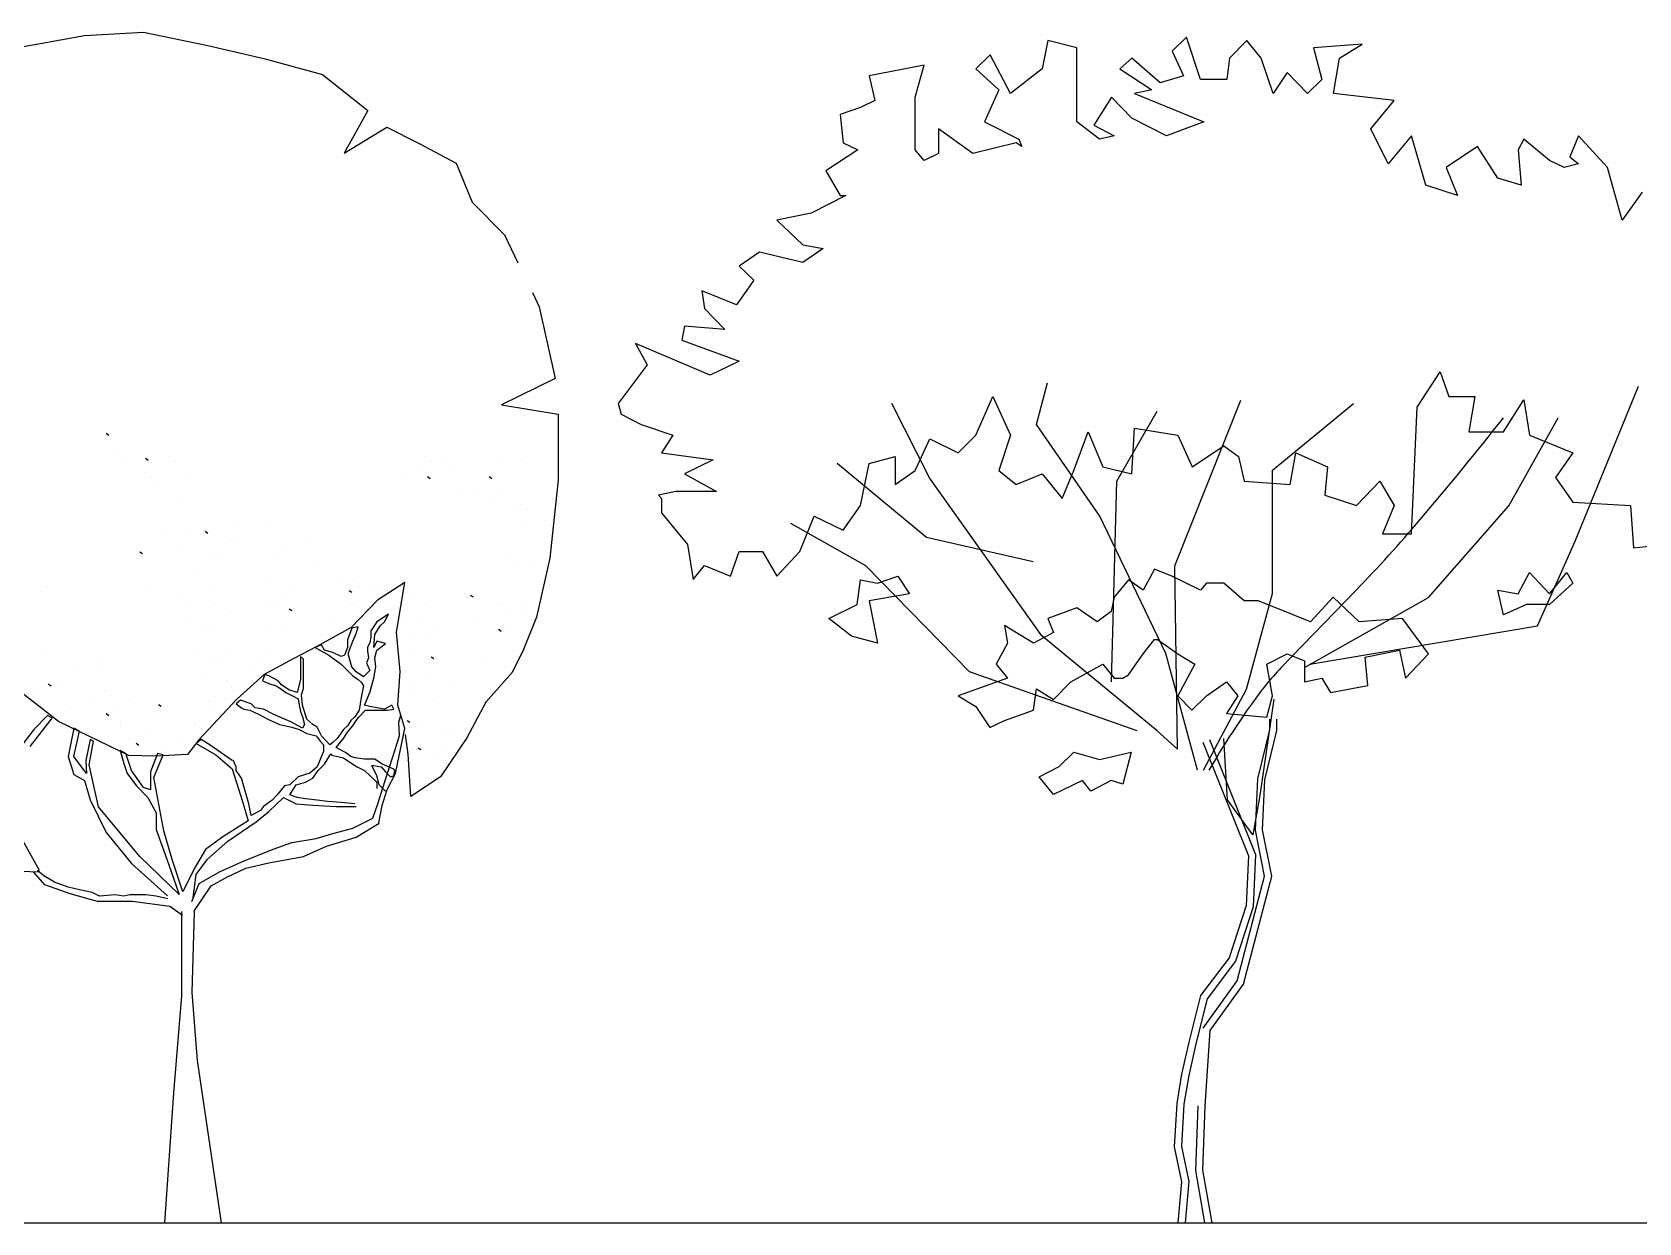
# Model space of a CAD drawing. Header units: millimetres. Extents: x 217.2 to 255.1, y 166.7 to 190.9.
# Drawn here: x 246.91 to 252.31, y 176.67 to 180.67 of the extents above; entities that cross this region are included whole.
import ezdxf

# ---------------------------------------------------------------- set-up
doc = ezdxf.new("R2010")
doc.units = ezdxf.units.MM
doc.layers.add('s', color=145, linetype='Continuous')
doc.layers.add('trees', color=104, linetype='Continuous')

msp = doc.modelspace()

# ---------------------------------------------------------------- linework, layer by layer
at = {"layer": 's', "color": 0}
msp.add_line((217.1888, 176.6733), (255.1288, 176.6733), dxfattribs=at)
at = {"layer": 'trees', "color": 97, "true_color": 0x25742c}
for p, q in [((246.8476, 180.6127), (247.0892, 180.6562)), ((247.0892, 180.6562), (247.2868, 180.668)), ((247.0892, 180.6562), (247.0892, 180.6562)), ((247.5023, 180.6227), (247.6903, 180.5791)), ((247.6903, 180.5791), (247.8879, 180.5255)), ((247.8879, 180.5255), (248.0403, 180.4048)), ((248.0403, 180.4048), (247.9607, 180.2624)), ((248.4987, 179.9875), (248.5438, 179.8942)), ((248.5921, 179.7943), (248.6153, 179.7462)), ((249.2863, 179.5643), (249.1891, 179.5174)), ((251.5613, 179.4097), (251.6393, 179.5284)), ((251.6393, 179.5284), (251.6674, 179.4456)), ((248.6688, 179.5065), (248.489, 179.4177)), ((248.489, 179.4177), (248.6784, 179.3859)), ((250.0804, 179.316), (250.138, 179.4456)), ((250.138, 179.4456), (250.1968, 179.316)), ((251.5421, 178.9849), (251.5613, 179.4097)), ((251.6674, 179.4456), (251.7556, 179.4456)), ((251.7556, 179.4456), (251.7352, 179.3269)), ((251.8516, 179.3269), (251.9193, 179.4347)), ((251.9193, 179.4347), (251.9385, 179.316)), ((248.6784, 179.3859), (248.6784, 179.1663)), ((249.8771, 179.1973), (249.9257, 179.3035)), ((249.9257, 179.3035), (250.0216, 179.2566)), ((250.0216, 179.2566), (250.0804, 179.316)), ((250.1968, 179.316), (250.1572, 179.1973)), ((250.4091, 179.1973), (250.4577, 179.3269)), ((250.4577, 179.3269), (250.5063, 179.2098)), ((250.6035, 179.1864), (250.6124, 179.3394)), ((250.6124, 179.3394), (250.7582, 179.316)), ((250.7582, 179.316), (250.8068, 179.2098)), ((251.7352, 179.3269), (251.8516, 179.3269)), ((251.9385, 179.316), (252.0843, 179.2566)), ((250.8068, 179.2098), (250.9129, 179.2801)), ((250.9129, 179.2801), (250.9615, 179.2442)), ((251.1354, 179.1505), (251.1546, 179.2566)), ((251.1546, 179.2566), (251.2608, 179.2098)), ((252.0843, 179.2566), (252.0255, 179.1739)), ((249.9153, 178.972), (249.6155, 179.2206)), ((249.693, 179.0802), (249.7224, 179.2207)), ((249.7224, 179.2207), (249.8093, 179.2442)), ((249.8093, 179.2442), (249.8093, 179.1505)), ((249.8093, 179.1505), (249.8771, 179.1973)), ((250.1572, 179.1973), (250.216, 179.1505)), ((250.3707, 179.1036), (250.4091, 179.1973)), ((250.5063, 179.2098), (250.6035, 179.1864)), ((250.9615, 179.2442), (250.9807, 179.1614)), ((251.2608, 179.2098), (251.2518, 179.1145)), ((248.6784, 179.1663), (248.651, 178.9032)), ((248.6633, 179.1832), (248.6633, 179.1832)), ((249.1022, 179.1864), (249.2096, 179.127)), ((250.216, 179.1505), (250.303, 179.1864)), ((250.303, 179.1864), (250.3707, 179.1036)), ((250.9807, 179.1614), (251.1354, 179.1505)), ((251.3579, 179.0802), (251.436, 179.1614)), ((251.436, 179.1614), (251.4845, 179.0802)), ((252.0255, 179.1739), (252.0843, 179.0911)), ((249.074, 179.127), (249.0152, 179.1145)), ((249.0152, 179.1145), (249.0255, 179.1036)), ((249.0255, 179.1036), (249.0255, 179.0552)), ((249.2096, 179.127), (249.074, 179.127)), ((251.2518, 179.1145), (251.3579, 179.0802)), ((252.0843, 179.0911), (252.2774, 179.0802)), ((249.0255, 179.0552), (249.1124, 178.949)), ((249.4896, 178.9256), (249.5382, 179.0443)), ((249.5382, 179.0443), (249.6354, 178.9974)), ((249.6354, 178.9974), (249.693, 179.0802)), ((251.4845, 179.0802), (251.4449, 178.9849)), ((252.2774, 179.0802), (252.2876, 178.9381)), ((249.7117, 178.8771), (249.46, 179.0195)), ((251.4449, 178.9849), (251.5421, 178.9849)), ((249.1124, 178.949), (249.1316, 178.8319)), ((249.2569, 178.8428), (249.2863, 178.9256)), ((249.2863, 178.9256), (249.3643, 178.9256)), ((249.3643, 178.9256), (249.4129, 178.8428)), ((249.4129, 178.8428), (249.4896, 178.9256)), ((252.2876, 178.9381), (252.3938, 178.949)), ((248.6015, 178.8742), (248.6015, 178.8742)), ((248.651, 178.9032), (248.6057, 178.7054)), ((249.1316, 178.8319), (249.17, 178.8787)), ((249.17, 178.8787), (249.2569, 178.8428)), ((248.1638, 178.8211), (248.0718, 178.7624)), ((248.1363, 178.6552), (248.1638, 178.8211)), ((249.6827, 178.7476), (249.693, 178.8303)), ((249.693, 178.8303), (249.7505, 178.8194)), ((249.7505, 178.8194), (249.8183, 178.8428)), ((249.8183, 178.8428), (249.8579, 178.7835)), ((250.5932, 178.8303), (250.5446, 178.7726)), ((250.6418, 178.796), (250.5932, 178.8303)), ((250.6802, 178.8663), (250.6418, 178.796)), ((250.7377, 178.8428), (250.6802, 178.8663)), ((250.8349, 178.796), (250.7377, 178.8428)), ((250.8541, 178.8194), (250.8349, 178.796)), ((250.9129, 178.8194), (250.8541, 178.8194)), ((250.9807, 178.7601), (250.9129, 178.8194)), ((251.9001, 178.7835), (251.9385, 178.8553)), ((251.9385, 178.8553), (252.0063, 178.7835)), ((252.0063, 178.7835), (252.0638, 178.8553)), ((252.0843, 178.8194), (252.0063, 178.7476)), ((252.0638, 178.8553), (252.0843, 178.8194)), ((248.0718, 178.7624), (247.984, 178.6702)), ((249.8579, 178.7835), (249.7224, 178.7601)), ((250.5446, 178.7726), (250.5344, 178.7242)), ((251.2799, 178.7726), (251.2032, 178.6898)), ((251.3669, 178.6898), (251.2799, 178.7726)), ((251.8516, 178.7132), (251.8324, 178.796)), ((251.8324, 178.796), (251.9001, 178.7835)), ((249.5868, 178.7007), (249.6827, 178.7476)), ((249.7224, 178.7601), (249.7505, 178.618)), ((250.4193, 178.7366), (250.3221, 178.7007)), ((250.4871, 178.6898), (250.4193, 178.7366)), ((250.5344, 178.7242), (250.4871, 178.6898)), ((251.028, 178.7601), (250.9807, 178.7601)), ((251.0868, 178.7366), (251.028, 178.7601)), ((251.2032, 178.6898), (251.0868, 178.7366)), ((251.9283, 178.7476), (251.8516, 178.7132)), ((252.0063, 178.7476), (251.9283, 178.7476)), ((247.984, 178.6702), (247.8687, 178.6066)), ((248.1487, 178.5228), (248.1363, 178.6552)), ((248.6057, 178.7054), (248.5618, 178.5965)), ((249.6636, 178.6414), (249.5868, 178.7007)), ((250.2735, 178.618), (250.1764, 178.6773)), ((250.1764, 178.6773), (250.1866, 178.618)), ((250.3413, 178.6539), (250.2735, 178.618)), ((250.3221, 178.7007), (250.3413, 178.6539)), ((251.5127, 178.7007), (251.3669, 178.6898)), ((251.5996, 178.582), (251.5127, 178.7007)), ((247.8687, 178.6066), (247.7918, 178.5663)), ((247.8599, 178.627), (247.8599, 178.627)), ((247.8839, 178.6122), (247.8627, 178.6036)), ((249.7505, 178.618), (249.6636, 178.6414)), ((250.1866, 178.618), (250.1482, 178.5477)), ((250.6418, 178.582), (250.6802, 178.6305)), ((250.6802, 178.6305), (250.6904, 178.6305)), ((250.6904, 178.6305), (250.7582, 178.582)), ((247.7918, 178.5663), (247.6917, 178.5127)), ((250.1482, 178.5477), (250.1866, 178.5008)), ((250.3989, 178.4884), (250.5063, 178.5477)), ((250.5063, 178.5477), (250.5446, 178.5008)), ((250.5932, 178.5118), (250.6418, 178.582)), ((250.7582, 178.582), (250.8157, 178.5477)), ((250.8157, 178.5477), (250.7582, 178.4415)), ((251.0574, 178.5477), (251.1252, 178.582)), ((251.0766, 178.4415), (251.0574, 178.5477)), ((251.1252, 178.582), (251.184, 178.5586)), ((251.184, 178.5586), (251.184, 178.4884)), ((251.3874, 178.5711), (251.5024, 178.5945)), ((251.3963, 178.4759), (251.3874, 178.5711)), ((251.5024, 178.5945), (251.5229, 178.5008)), ((251.5229, 178.5008), (251.5996, 178.582)), ((247.6917, 178.5127), (247.5997, 178.4306)), ((248.1404, 178.4105), (248.1487, 178.5228)), ((248.5247, 178.5194), (248.4355, 178.4205)), ((250.1866, 178.5008), (250.0216, 178.4415)), ((250.5446, 178.5008), (250.5741, 178.5008)), ((250.5741, 178.5008), (250.5932, 178.5118)), ((251.184, 178.4884), (251.2416, 178.5008)), ((251.2416, 178.5008), (251.271, 178.4524)), ((247.0013, 178.3552), (246.8298, 178.4892)), ((250.0216, 178.4415), (250.0804, 178.4056)), ((250.2735, 178.3931), (250.2838, 178.4649)), ((250.7582, 178.4415), (250.8055, 178.3931)), ((250.8055, 178.3931), (250.8541, 178.4415)), ((250.8541, 178.4415), (250.9219, 178.4884)), ((250.9219, 178.4884), (250.9602, 178.4415)), ((250.9602, 178.4415), (250.9219, 178.3822)), ((251.0574, 178.3697), (251.0766, 178.4415)), ((251.271, 178.4524), (251.3963, 178.4759)), ((247.5997, 178.4306), (247.4721, 178.2932)), ((248.1638, 178.3317), (248.1404, 178.4105)), ((248.4355, 178.4205), (248.3724, 178.2999)), ((250.0804, 178.4056), (250.1278, 178.3353)), ((250.1764, 178.3587), (250.2735, 178.3931)), ((247.2374, 178.2412), (247.0013, 178.3552)), ((250.1278, 178.3353), (250.1764, 178.3587)), ((250.9219, 178.3822), (251.0574, 178.3697)), ((247.4721, 178.2932), (247.435, 178.2446)), ((248.1748, 178.2462), (248.1665, 178.3116)), ((248.3724, 178.2999), (248.2832, 178.1691)), ((247.328, 178.2395), (247.2374, 178.2412)), ((247.435, 178.2446), (247.328, 178.2395)), ((248.1844, 178.1038), (248.1748, 178.2462)), ((250.3605, 178.2042), (250.4091, 178.2526)), ((250.4091, 178.2526), (250.496, 178.2276)), ((250.496, 178.2276), (250.6022, 178.2526)), ((250.6022, 178.2526), (250.5741, 178.1448)), ((248.2832, 178.1691), (248.1844, 178.1038)), ((250.2927, 178.1698), (250.3605, 178.2042)), ((250.3413, 178.1105), (250.2927, 178.1698)), ((250.4385, 178.1573), (250.3413, 178.1105)), ((250.4666, 178.1214), (250.4385, 178.1573)), ((250.5344, 178.1573), (250.4666, 178.1214)), ((250.5741, 178.1448), (250.5344, 178.1573))]:
    msp.add_line(p, q, dxfattribs=at)
at = {"layer": 'trees', "color": 64, "true_color": 0x78b116}
for p, q in [((247.2868, 180.668), (247.5023, 180.6227)), ((247.9607, 180.2624), (248.1034, 180.3495)), ((248.1034, 180.3495), (248.2118, 180.2942)), ((248.2118, 180.2942), (248.3367, 180.2289)), ((248.3367, 180.2289), (248.3902, 180.0981)), ((248.3902, 180.0981), (248.4987, 179.9875)), ((248.5618, 178.5965), (248.5247, 178.5194))]:
    msp.add_line(p, q, dxfattribs=at)
at = {"layer": 'trees', "color": 84, "true_color": 0x2aaf18}
for p, q in [((250.7876, 180.6511), (250.739, 180.6043)), ((250.8349, 180.509), (250.7876, 180.6511)), ((250.3221, 180.6402), (250.303, 180.5449)), ((250.4193, 180.6152), (250.3221, 180.6402)), ((250.4193, 180.3669), (250.4193, 180.6152)), ((250.739, 180.6043), (250.7774, 180.5215)), ((250.9897, 180.6402), (250.9321, 180.5809)), ((251.0383, 180.5809), (250.9897, 180.6402)), ((251.3771, 180.6277), (251.2134, 180.6152)), ((251.2134, 180.6152), (251.2416, 180.509)), ((251.3004, 180.5809), (251.3771, 180.6277)), ((250.129, 180.5918), (250.0804, 180.5449)), ((250.0804, 180.5449), (250.1572, 180.4747)), ((250.1968, 180.4622), (250.129, 180.5918)), ((250.303, 180.5449), (250.1968, 180.4622)), ((250.6035, 180.5809), (250.5638, 180.5449)), ((250.5638, 180.5449), (250.6712, 180.4747)), ((250.6994, 180.4981), (250.6035, 180.5809)), ((250.9321, 180.5809), (250.9232, 180.509)), ((251.0779, 180.4622), (251.0383, 180.5809)), ((251.2812, 180.4622), (251.3004, 180.5809)), ((250.7774, 180.5215), (250.6994, 180.4981)), ((250.9232, 180.509), (250.8349, 180.509)), ((251.1252, 180.5324), (251.0779, 180.4622)), ((251.193, 180.4622), (251.1252, 180.5324)), ((251.2416, 180.509), (251.193, 180.4622)), ((250.1572, 180.4747), (250.1099, 180.3669)), ((250.5357, 180.4497), (250.4769, 180.356)), ((250.6035, 180.3794), (250.5357, 180.4497)), ((250.6712, 180.4747), (250.6124, 180.4622)), ((250.6124, 180.4622), (250.8452, 180.3669)), ((251.4845, 180.4388), (251.2812, 180.4622)), ((251.4065, 180.3435), (251.4845, 180.4388)), ((250.7198, 180.3201), (250.6035, 180.3794)), ((250.0702, 180.2607), (249.9551, 180.3435)), ((250.1099, 180.3669), (250.2249, 180.3091)), ((250.496, 180.3091), (250.4193, 180.3669)), ((250.4769, 180.356), (250.5446, 180.3201)), ((250.8452, 180.3669), (250.7198, 180.3201)), ((250.8452, 180.3669), (250.8452, 180.3669)), ((250.216, 180.2966), (250.0702, 180.2607)), ((250.2352, 180.2842), (250.216, 180.2966)), ((250.2249, 180.3091), (250.2352, 180.2842)), ((250.5446, 180.3201), (250.496, 180.3091)), ((248.6153, 179.7462), (248.6688, 179.5065)), ((250.2838, 178.4649), (250.3413, 178.429)), ((250.3413, 178.429), (250.3989, 178.4884))]:
    msp.add_line(p, q, dxfattribs=at)
at = {"layer": 'trees', "color": 97, "true_color": 0x279b30}
for p, q in [((249.9065, 180.5574), (249.7224, 180.5215)), ((249.8771, 180.4497), (249.9065, 180.5574)), ((249.7224, 180.5215), (249.7416, 180.4388)), ((249.7416, 180.4388), (249.693, 180.4153)), ((249.8771, 180.2732), (249.8771, 180.4497)), ((249.693, 180.4153), (249.6252, 180.3919)), ((249.6252, 180.3919), (249.6354, 180.2966)), ((249.9551, 180.3435), (249.9551, 180.2607)), ((251.4641, 180.2264), (251.4065, 180.3435)), ((249.684, 180.2732), (249.5766, 180.203)), ((249.6354, 180.2966), (249.684, 180.2732)), ((249.9065, 180.2373), (249.8771, 180.2732)), ((251.5421, 180.3201), (251.4641, 180.2264)), ((251.5907, 180.1545), (251.5421, 180.3201)), ((251.7646, 180.2842), (251.6585, 180.2139)), ((251.8324, 180.178), (251.7646, 180.2842)), ((251.9193, 180.3091), (251.9001, 180.2732)), ((251.9001, 180.2732), (251.9104, 180.1545)), ((252.0063, 180.2373), (251.9193, 180.3091)), ((252.1035, 180.3201), (252.0741, 180.2498)), ((252.2007, 180.2139), (252.1035, 180.3201)), ((249.9551, 180.2607), (249.9065, 180.2373)), ((252.0549, 180.2139), (252.0063, 180.2373)), ((252.1035, 180.2264), (252.0549, 180.2139)), ((252.0741, 180.2498), (252.1035, 180.2264)), ((249.5766, 180.203), (249.6252, 180.1202)), ((251.6585, 180.2139), (251.6968, 180.1202)), ((251.9104, 180.1545), (251.8324, 180.178)), ((252.2493, 180.0374), (252.2007, 180.2139)), ((249.6444, 180.1202), (249.528, 180.0609)), ((249.6252, 180.1202), (249.6444, 180.1202)), ((251.6968, 180.1202), (251.5907, 180.1545)), ((252.317, 180.1311), (252.2493, 180.0374)), ((249.528, 180.0609), (249.4129, 180.0374)), ((249.4129, 180.0374), (249.4999, 179.9547)), ((249.4999, 179.9547), (249.5677, 179.9422)), ((249.3541, 179.9297), (249.2863, 179.8828)), ((249.4999, 179.8953), (249.3541, 179.9297)), ((249.5677, 179.9422), (249.4999, 179.8953)), ((249.2863, 179.8828), (249.3349, 179.836)), ((249.2774, 179.7532), (249.161, 179.8001)), ((249.161, 179.8001), (249.17, 179.7407)), ((249.3349, 179.836), (249.2774, 179.7532)), ((249.17, 179.7407), (249.2377, 179.6705)), ((249.1022, 179.6814), (249.0932, 179.6345)), ((249.2377, 179.6705), (249.1022, 179.6814)), ((249.0932, 179.6345), (249.2863, 179.5643)), ((249.1891, 179.5174), (248.9385, 179.6236)), ((248.9385, 179.6236), (248.9769, 179.5518)), ((248.9769, 179.5518), (248.8797, 179.4222)), ((248.8797, 179.4222), (248.8899, 179.3863)), ((248.8899, 179.3863), (248.9577, 179.3519)), ((248.9577, 179.3519), (249.0638, 179.316)), ((249.0638, 179.316), (249.0255, 179.2566)), ((249.0255, 179.2566), (249.1994, 179.2332)), ((249.1994, 179.2332), (249.1022, 179.1864))]:
    msp.add_line(p, q, dxfattribs=at)
at = {"layer": 'trees', "color": 42, "true_color": 0xd28328}
for p, q in [((250.2836, 179.3517), (250.3206, 179.4918)), ((252.0917, 178.9607), (252.3046, 179.4805)), ((249.9246, 179.1732), (249.7987, 179.4218)), ((250.7481, 178.8771), (250.9702, 179.4331)), ((251.0757, 179.198), (251.3478, 179.4218)), ((250.5538, 179.1619), (250.6889, 179.3969)), ((251.8696, 179.0783), (252.0344, 179.3743)), ((247.972, 178.6294), (247.972, 178.6036)), ((247.9896, 178.6251), (248.0002, 178.6509)), ((248.046, 178.6208), (248.0389, 178.6036)), ((248.06, 178.6036), (248.0636, 178.6466)), ((247.824, 178.5649), (247.8134, 178.5735)), ((247.8134, 178.5735), (247.8134, 178.496)), ((247.824, 178.5304), (247.824, 178.5649)), ((247.9085, 178.5778), (247.9508, 178.5477)), ((247.9861, 178.5391), (247.9755, 178.5778)), ((247.824, 178.5003), (247.824, 178.5304)), ((248.046, 178.5261), (248.0248, 178.5046)), ((247.6126, 178.4272), (247.5985, 178.4143)), ((247.5985, 178.4143), (247.6161, 178.4014)), ((247.6478, 178.4143), (247.6126, 178.4272)), ((247.6161, 178.4014), (247.6232, 178.3971)), ((247.6232, 178.3971), (247.6443, 178.3928)), ((247.6443, 178.3928), (247.6725, 178.3799)), ((247.6619, 178.4014), (247.6478, 178.4143)), ((247.6901, 178.3971), (247.6619, 178.4014)), ((248.046, 178.4057), (248.0283, 178.41)), ((248.0319, 178.3928), (248.0741, 178.3928)), ((248.0953, 178.3971), (248.0706, 178.4014)), ((248.1199, 178.41), (248.0953, 178.3971)), ((248.1058, 178.3928), (248.127, 178.3971)), ((248.1322, 178.1809), (248.1638, 178.3317)), ((248.146, 178.3067), (248.1439, 178.3526)), ((247.1084, 178.2948), (247.0933, 178.2244)), ((247.1043, 178.2094), (247.1194, 178.2898)), ((248.123, 178.2336), (248.146, 178.3067)), ((247.0933, 178.2244), (247.096, 178.1809)), ((248.0283, 178.2293), (247.9966, 178.2336)), ((248.0636, 178.2293), (248.0283, 178.2293)), ((248.0882, 178.2121), (248.0636, 178.2293)), ((247.5846, 178.196), (247.6189, 178.087)), ((248.0037, 178.2035), (248.0283, 178.1906)), ((248.0283, 178.1906), (248.0706, 178.1519)), ((248.0706, 178.1734), (248.053, 178.2078)), ((248.06, 178.2078), (248.0847, 178.2035)), ((248.0847, 178.2035), (248.0988, 178.1863)), ((248.1094, 178.2035), (248.0882, 178.2121)), ((248.0988, 178.1863), (248.1164, 178.1691)), ((248.127, 178.1949), (248.1094, 178.2035)), ((248.1164, 178.1691), (248.127, 178.1734)), ((248.1305, 178.1906), (248.127, 178.1949)), ((248.127, 178.1734), (248.1305, 178.1906)), ((247.6408, 178.0787), (247.6267, 178.126))]:
    msp.add_line(p, q, dxfattribs=at)
at = {"layer": 'trees', "color": 3}
for p, q in [((247.1711, 179.315), (247.1621, 179.3211)), ((247.1934, 179.2624), (247.1934, 179.2624)), ((247.2179, 179.2282), (247.2179, 179.2282)), ((247.3023, 179.231), (247.2933, 179.2371)), ((247.3719, 179.2446), (247.3719, 179.2446)), ((248.2119, 179.199), (248.2119, 179.199)), ((248.2307, 179.245), (248.2307, 179.245)), ((248.3011, 179.2435), (248.3011, 179.2435)), ((248.3234, 179.2141), (248.3234, 179.2141)), ((248.4779, 179.245), (248.4779, 179.245)), ((248.5537, 179.2357), (248.5537, 179.2357)), ((247.2907, 179.1901), (247.2907, 179.1901)), ((247.3202, 179.1539), (247.3202, 179.1539)), ((247.446, 179.1723), (247.446, 179.1723)), ((248.1689, 179.1832), (248.1689, 179.1832)), ((248.2494, 179.1698), (248.2403, 179.1759)), ((248.4564, 179.1698), (248.4474, 179.1759)), ((247.4094, 179.0905), (247.4094, 179.0905)), ((248.3543, 179.1214), (248.3543, 179.1214)), ((248.3904, 179.1178), (248.3904, 179.1178)), ((248.447, 179.0905), (248.447, 179.0905)), ((248.4868, 179.1178), (248.4868, 179.1178)), ((248.5397, 179.0596), (248.5397, 179.0596)), ((248.5537, 179.0816), (248.5537, 179.0816)), ((247.3496, 178.9998), (247.3496, 178.9998)), ((247.446, 178.982), (247.446, 178.982)), ((247.5032, 178.9862), (247.4941, 178.9923)), ((247.5951, 179.0271), (247.5951, 179.0271)), ((247.7138, 179.0182), (247.7138, 179.0182)), ((248.5644, 179.0226), (248.5644, 179.0226)), ((248.6324, 179.0287), (248.6324, 179.0287)), ((247.4014, 178.9458), (247.4014, 178.9458)), ((247.5818, 178.9669), (247.5818, 178.9669)), ((247.5951, 178.9547), (247.5951, 178.9547)), ((247.7584, 178.9458), (247.7584, 178.9458)), ((247.829, 178.9669), (247.829, 178.9669)), ((247.2836, 178.9172), (247.2746, 178.9233)), ((247.52, 178.9051), (247.52, 178.9051)), ((247.5433, 178.9002), (247.5433, 178.9002)), ((247.729, 178.9091), (247.729, 178.9091)), ((247.8599, 178.8742), (247.8599, 178.8742)), ((248.5088, 178.9051), (248.5088, 178.9051)), ((248.535, 178.8913), (248.535, 178.8913)), ((247.4612, 178.8457), (247.4612, 178.8457)), ((247.7054, 178.8433), (247.7054, 178.8433)), ((247.9526, 178.8433), (247.9526, 178.8433)), ((247.9887, 178.8279), (247.9887, 178.8279)), ((246.9408, 178.7917), (246.9408, 178.7917)), ((247.3037, 178.8124), (247.3037, 178.8124)), ((247.3964, 178.7815), (247.3964, 178.7815)), ((247.5281, 178.8095), (247.5281, 178.8095)), ((247.7656, 178.7734), (247.7656, 178.7734)), ((247.7981, 178.8124), (247.7981, 178.8124)), ((247.9861, 178.7875), (247.977, 178.7936)), ((248.0453, 178.8124), (248.0453, 178.8124)), ((248.0815, 178.8051), (248.0815, 178.8051)), ((248.1824, 178.7644), (248.1824, 178.7644)), ((248.394, 178.7719), (248.3849, 178.778)), ((247.4237, 178.7555), (247.4237, 178.7555)), ((247.5281, 178.7461), (247.5281, 178.7461)), ((247.5818, 178.7197), (247.5818, 178.7197)), ((247.6986, 178.7461), (247.6986, 178.7461)), ((247.7363, 178.7506), (247.7363, 178.7506)), ((247.7852, 178.7263), (247.7762, 178.7324)), ((247.9835, 178.7506), (247.9835, 178.7506)), ((247.9887, 178.7461), (247.9887, 178.7461)), ((248.2307, 178.7506), (248.2307, 178.7506)), ((248.4779, 178.7506), (248.4779, 178.7506)), ((248.4868, 178.7461), (248.4868, 178.7461)), ((248.5019, 178.7099), (248.5019, 178.7099)), ((248.5609, 178.7461), (248.5609, 178.7461)), ((248.5706, 178.7197), (248.5706, 178.7197)), ((247.4273, 178.6888), (247.4273, 178.6888)), ((247.4835, 178.6649), (247.4835, 178.6649)), ((247.52, 178.6579), (247.52, 178.6579)), ((247.7058, 178.6743), (247.7058, 178.6743)), ((247.7672, 178.6579), (247.7672, 178.6579)), ((247.9217, 178.6888), (247.9217, 178.6888)), ((248.1689, 178.6888), (248.1689, 178.6888)), ((248.219, 178.6921), (248.219, 178.6921)), ((248.2616, 178.6579), (248.2616, 178.6579)), ((248.4161, 178.6888), (248.4161, 178.6888)), ((248.4877, 178.6573), (248.4787, 178.6634)), ((248.5088, 178.6579), (248.5088, 178.6579)), ((248.1895, 178.6376), (248.1895, 178.6376)), ((248.2413, 178.6376), (248.2413, 178.6376)), ((246.9638, 178.5961), (246.9638, 178.5961)), ((247.0595, 178.5469), (247.0595, 178.5469)), ((247.1488, 178.5558), (247.1488, 178.5558)), ((247.4582, 178.5961), (247.4582, 178.5961)), ((247.5281, 178.5558), (247.5281, 178.5558)), ((247.5509, 178.5652), (247.5509, 178.5652)), ((247.5656, 178.592), (247.5656, 178.592)), ((247.6843, 178.5742), (247.6843, 178.5742)), ((247.7054, 178.5961), (247.7054, 178.5961)), ((248.1998, 178.5961), (248.1998, 178.5961)), ((248.2619, 178.5655), (248.2528, 178.5716)), ((248.435, 178.5653), (248.435, 178.5653)), ((247.1492, 178.5343), (247.1492, 178.5343)), ((247.4891, 178.5034), (247.4891, 178.5034)), ((247.5656, 178.4924), (247.5656, 178.4924)), ((247.6436, 178.5343), (247.6436, 178.5343)), ((248.2307, 178.5034), (248.2307, 178.5034)), ((246.9765, 178.4743), (246.9675, 178.4804)), ((247.0006, 178.4835), (247.0006, 178.4835)), ((247.1801, 178.4416), (247.1801, 178.4416)), ((247.5281, 178.4384), (247.5281, 178.4384)), ((247.5818, 178.4725), (247.5818, 178.4725)), ((248.1895, 178.4473), (248.1895, 178.4473)), ((248.1967, 178.4746), (248.1967, 178.4746)), ((248.3234, 178.4725), (248.3234, 178.4725)), ((247.0452, 178.4022), (247.0452, 178.4022)), ((247.1265, 178.42), (247.1265, 178.42)), ((247.2015, 178.4111), (247.2015, 178.4111)), ((247.238, 178.4289), (247.238, 178.4289)), ((247.3461, 178.4053), (247.3371, 178.4114)), ((247.52, 178.4107), (247.52, 178.4107)), ((248.2565, 178.4289), (248.2565, 178.4289)), ((247.1711, 178.3747), (247.1621, 178.3808)), ((247.2086, 178.3388), (247.2086, 178.3388)), ((247.211, 178.3489), (247.211, 178.3489)), ((247.4582, 178.3489), (247.4582, 178.3489)), ((247.4764, 178.3566), (247.4764, 178.3566)), ((248.1806, 178.3519), (248.1716, 178.358)), ((248.1998, 178.3489), (248.1998, 178.3489)), ((248.219, 178.3566), (248.219, 178.3566)), ((247.1492, 178.2871), (247.1492, 178.2871)), ((247.2711, 178.2751), (247.2621, 178.2812)), ((247.3037, 178.318), (247.3037, 178.318)), ((247.3964, 178.2871), (247.3964, 178.2871)), ((248.2925, 178.318), (248.2925, 178.318)), ((248.3163, 178.3294), (248.3163, 178.3294)), ((247.2419, 178.2562), (247.2419, 178.2562)), ((247.3568, 178.2659), (247.3568, 178.2659)), ((248.2181, 178.2601), (248.2091, 178.2662)), ((248.2717, 178.2298), (248.2717, 178.2298)), ((248.3083, 178.2754), (248.3083, 178.2754)), ((248.1689, 178.1944), (248.1689, 178.1944)), ((248.2616, 178.1635), (248.2616, 178.1635))]:
    msp.add_line(p, q, dxfattribs=at)
at = {"layer": 'trees', "color": 45, "true_color": 0xba8d4a}
for p, q in [((250.4964, 179.0444), (250.2836, 179.3517)), ((250.3021, 178.6421), (249.9246, 179.1732)), ((250.5353, 178.4884), (250.5538, 179.1619)), ((251.5994, 178.7709), (251.8696, 179.0783)), ((250.2725, 178.8907), (249.9153, 178.972)), ((251.9659, 178.676), (252.0917, 178.9607)), ((250.0597, 178.5223), (249.7117, 178.8771)), ((251.081, 178.4302), (251.0334, 178.1073)), ((251.0911, 178.3247), (251.0911, 178.3634)), ((250.8426, 178.286), (250.9951, 177.905)), ((250.8649, 178.2949), (251.0193, 177.9091)), ((250.925, 178.0928), (250.9131, 178.2978)), ((251.0267, 178.1624), (251.0671, 178.3276)), ((251.0506, 178.159), (251.0911, 178.3247)), ((247.3554, 177.9881), (247.3211, 178.1675)), ((251.0185, 177.9903), (251.0267, 178.1624)), ((251.0427, 177.9922), (251.0506, 178.159)), ((247.1084, 178.092), (247.1619, 177.9831)), ((247.2744, 177.9027), (247.1358, 178.0686)), ((247.3019, 178.1004), (247.3293, 178.0485)), ((247.6189, 178.087), (247.6381, 178.0217)), ((247.6478, 178.04), (247.6408, 178.0787)), ((247.6901, 178.0701), (247.6795, 178.0572)), ((247.7183, 178.0916), (247.6901, 178.0701)), ((247.7077, 178.0529), (247.7571, 178.1002)), ((247.7359, 178.1088), (247.7183, 178.0916)), ((251.0096, 177.9749), (250.925, 178.0928)), ((251.0334, 178.1073), (251.0096, 177.9749)), ((247.3293, 178.0485), (247.3293, 177.9932)), ((247.6381, 178.0217), (247.553, 177.968)), ((247.5703, 177.954), (247.6655, 178.0185)), ((247.6795, 178.0572), (247.6478, 178.04)), ((247.6655, 178.0185), (247.7077, 178.0529)), ((246.9382, 177.8557), (246.86, 177.9965)), ((247.1619, 177.9831), (247.247, 177.8792)), ((247.3293, 177.9932), (247.3719, 177.8742)), ((247.3829, 177.8926), (247.3554, 177.9881)), ((247.553, 177.968), (247.4954, 177.9261)), ((247.5022, 177.8937), (247.5703, 177.954)), ((251.0497, 177.8368), (251.0185, 177.9903)), ((251.0744, 177.8361), (251.0427, 177.9922)), ((247.4062, 177.7753), (247.2744, 177.9027)), ((247.4954, 177.9261), (247.457, 177.8608)), ((247.6267, 177.8894), (247.7253, 177.9281)), ((247.7077, 177.8808), (247.824, 177.9023)), ((247.7253, 177.9281), (247.7852, 177.9496)), ((250.9951, 177.905), (250.9872, 177.7382)), ((251.0193, 177.9091), (251.011, 177.7339)), ((246.8174, 177.8557), (246.9341, 177.8507)), ((246.9561, 177.8077), (246.9174, 177.8507)), ((246.9526, 177.8378), (246.9315, 177.855)), ((247.247, 177.8792), (247.3678, 177.7703)), ((247.3719, 177.8742), (247.4062, 177.7753)), ((247.4185, 177.7837), (247.3829, 177.8926)), ((247.457, 177.8608), (247.4185, 177.7837)), ((247.4635, 177.8421), (247.5022, 177.8937)), ((247.474, 177.812), (247.5421, 177.8507)), ((247.5421, 177.8507), (247.6267, 177.8894)), ((247.5668, 177.8335), (247.6302, 177.8636)), ((247.6302, 177.8636), (247.7077, 177.8808)), ((246.9878, 177.8163), (246.9526, 177.8378)), ((247.0407, 177.7776), (246.9561, 177.8077)), ((247.0336, 177.7991), (246.9878, 177.8163)), ((247.0724, 177.7905), (247.0336, 177.7991)), ((247.4494, 177.7517), (247.474, 177.812)), ((247.4529, 177.756), (247.4635, 177.8421)), ((247.4564, 177.7173), (247.514, 177.8034)), ((247.514, 177.8034), (247.5668, 177.8335)), ((247.1323, 177.7517), (247.0407, 177.7776)), ((247.1147, 177.7819), (247.0724, 177.7905)), ((247.2486, 177.7517), (247.1323, 177.7517)), ((247.1922, 177.7733), (247.1393, 177.769)), ((247.2204, 177.769), (247.1922, 177.7733)), ((247.2415, 177.7733), (247.2204, 177.769)), ((247.2944, 177.7733), (247.2415, 177.7733)), ((247.3754, 177.7345), (247.2486, 177.7517)), ((247.3296, 177.769), (247.2944, 177.7733)), ((247.3683, 177.7604), (247.3296, 177.769)), ((247.4177, 177.7044), (247.3754, 177.7345)), ((247.414, 177.7173), (247.414, 177.4344)), ((247.4568, 177.7173), (247.4487, 177.4461)), ((250.8185, 176.8487), (250.8266, 177.0657)), ((250.8426, 176.8503), (250.8506, 177.0645)), ((250.7707, 176.9297), (250.7955, 176.812)), ((250.7466, 176.9278), (250.7712, 176.8105)), ((250.8488, 176.6733), (250.8185, 176.8487)), ((250.8732, 176.6733), (250.8426, 176.8503)), ((250.7712, 176.8105), (250.7588, 176.6733)), ((250.7955, 176.812), (250.783, 176.6733))]:
    msp.add_line(p, q, dxfattribs=at)
at = {"layer": 'trees'}
msp.add_line((249.8771, 179.1973), (249.8771, 179.1973), dxfattribs=at)
at = {"layer": 'trees', "color": 47, "true_color": 0x8d6a35}
for p, q in [((251.0757, 178.7845), (251.0757, 179.198)), ((250.7185, 178.5833), (250.4964, 179.0444)), ((250.7574, 178.2624), (250.7481, 178.8771)), ((250.9887, 178.4636), (251.0757, 178.7845)), ((251.1053, 178.5359), (251.357, 178.7958)), ((251.183, 178.5359), (251.5994, 178.7709)), ((248.1094, 178.7154), (248.0706, 178.6896)), ((248.0953, 178.6896), (248.1094, 178.7154)), ((247.9861, 178.6681), (247.972, 178.6294)), ((248.0072, 178.6724), (247.9861, 178.6681)), ((248.0002, 178.6509), (248.0072, 178.6724)), ((248.0706, 178.6896), (248.0495, 178.6595)), ((248.0495, 178.6595), (248.0495, 178.638)), ((248.0636, 178.6466), (248.0812, 178.6767)), ((248.0812, 178.6767), (248.0953, 178.6896)), ((251.2015, 178.5472), (251.9659, 178.676)), ((247.8627, 178.6036), (247.9085, 178.5778)), ((247.8945, 178.595), (247.8839, 178.6122)), ((247.972, 178.6036), (247.9614, 178.5778)), ((247.9755, 178.5864), (247.9896, 178.6251)), ((248.0389, 178.6036), (248.0389, 178.5907)), ((248.0495, 178.638), (248.046, 178.6208)), ((248.0706, 178.6251), (248.06, 178.6036)), ((248.0988, 178.6165), (248.0706, 178.6251)), ((248.0706, 178.595), (248.0882, 178.6079)), ((248.0882, 178.6079), (248.0988, 178.6165)), ((250.6889, 178.3234), (250.3021, 178.6421)), ((247.9226, 178.5864), (247.8945, 178.595)), ((247.9508, 178.5735), (247.9226, 178.5864)), ((247.9614, 178.5778), (247.9508, 178.5735)), ((247.9508, 178.5477), (247.972, 178.5261)), ((247.9508, 178.5477), (247.9508, 178.5477)), ((247.9755, 178.5778), (247.9755, 178.5864)), ((248.0424, 178.5692), (248.0354, 178.552)), ((248.0354, 178.552), (248.046, 178.5261)), ((248.0389, 178.5907), (248.0424, 178.5692)), ((248.0636, 178.5692), (248.0706, 178.595)), ((248.0671, 178.5391), (248.0636, 178.5692)), ((250.824, 178.1924), (250.7185, 178.5833)), ((247.6936, 178.5132), (247.6866, 178.4917)), ((247.7077, 178.5089), (247.6936, 178.5132)), ((247.7394, 178.4917), (247.7077, 178.5089)), ((247.8134, 178.496), (247.8029, 178.453)), ((247.824, 178.4659), (247.824, 178.5003)), ((247.972, 178.5261), (247.9896, 178.5089)), ((248.0002, 178.5218), (247.9861, 178.5391)), ((247.9896, 178.5089), (248.0072, 178.496)), ((248.0248, 178.5046), (248.0002, 178.5218)), ((248.0072, 178.496), (248.0178, 178.4874)), ((248.046, 178.453), (248.06, 178.5003)), ((248.06, 178.5003), (248.0671, 178.5391)), ((250.6223, 178.3234), (250.0597, 178.5223)), ((246.9329, 178.4416), (246.9329, 178.4416)), ((247.6866, 178.4917), (247.7077, 178.4831)), ((247.7077, 178.4831), (247.7324, 178.4745)), ((247.7324, 178.4745), (247.7465, 178.4659)), ((247.75, 178.4788), (247.7394, 178.4917)), ((247.7465, 178.4659), (247.7641, 178.453)), ((247.7747, 178.4616), (247.75, 178.4788)), ((247.7641, 178.453), (247.7888, 178.4401)), ((247.8029, 178.453), (247.7747, 178.4616)), ((247.7888, 178.4401), (247.8064, 178.4315)), ((247.8169, 178.4444), (247.824, 178.4659)), ((247.8205, 178.41), (247.8169, 178.4444)), ((248.0178, 178.4874), (248.0248, 178.4745)), ((248.0248, 178.4745), (248.0178, 178.4358)), ((248.0283, 178.41), (248.046, 178.453)), ((250.8444, 178.1924), (250.9887, 178.4636)), ((247.7218, 178.3799), (247.6901, 178.3971)), ((247.8064, 178.4315), (247.8099, 178.41)), ((247.8099, 178.41), (247.8134, 178.3885)), ((247.8134, 178.3885), (247.8205, 178.3713)), ((247.8346, 178.3627), (247.8205, 178.41)), ((248.0107, 178.3928), (247.9966, 178.3713)), ((248.0178, 178.4358), (248.0107, 178.3928)), ((248.0107, 178.3713), (248.0319, 178.3928)), ((248.0706, 178.4014), (248.046, 178.4057)), ((248.0741, 178.3928), (248.1058, 178.3928)), ((248.127, 178.3971), (248.1199, 178.41)), ((246.9066, 178.2714), (246.9807, 178.3669)), ((246.9643, 178.3753), (246.919, 178.3284)), ((246.9807, 178.3669), (246.9643, 178.3753)), ((247.0535, 178.3334), (247.0343, 178.2379)), ((247.0727, 178.3233), (247.0535, 178.3334)), ((247.6725, 178.3799), (247.7042, 178.3627)), ((247.7042, 178.3627), (247.743, 178.3455)), ((247.75, 178.367), (247.7218, 178.3799)), ((247.743, 178.3455), (247.7852, 178.3368)), ((247.7817, 178.3541), (247.75, 178.367)), ((247.8205, 178.3325), (247.7817, 178.3541)), ((247.7852, 178.3368), (247.8099, 178.3282)), ((247.8205, 178.3713), (247.8275, 178.3455)), ((247.8275, 178.3455), (247.8205, 178.3325)), ((247.8557, 178.3455), (247.8346, 178.3627)), ((247.8698, 178.3368), (247.8557, 178.3455)), ((247.8839, 178.3067), (247.8698, 178.3368)), ((247.972, 178.3412), (247.9579, 178.3282)), ((247.9825, 178.3584), (247.972, 178.3412)), ((247.972, 178.3196), (247.9896, 178.3412)), ((247.9966, 178.3713), (247.9825, 178.3584)), ((247.9896, 178.3412), (248.0037, 178.3627)), ((248.0037, 178.3627), (248.0107, 178.3713)), ((248.1439, 178.3526), (248.1506, 178.3762)), ((251.0671, 178.3276), (251.0671, 178.3634)), ((246.919, 178.3284), (246.8833, 178.2814)), ((247.0535, 178.2379), (247.0727, 178.3233)), ((247.1194, 178.2898), (247.1084, 178.2948)), ((247.4803, 178.2948), (247.4638, 178.2814)), ((247.4638, 178.2814), (247.5297, 178.2429)), ((247.5105, 178.2764), (247.4803, 178.2948)), ((247.5846, 178.2244), (247.5105, 178.2764)), ((247.8099, 178.3282), (247.8346, 178.3153)), ((247.8346, 178.3153), (247.8663, 178.3067)), ((247.8663, 178.3067), (247.8804, 178.2895)), ((247.8804, 178.2895), (247.8909, 178.2766)), ((247.9121, 178.2766), (247.8839, 178.3067)), ((247.8909, 178.2766), (247.8909, 178.2551)), ((247.9226, 178.2852), (247.9121, 178.2766)), ((247.9367, 178.2981), (247.9226, 178.2852)), ((247.9332, 178.268), (247.9579, 178.2981)), ((247.9579, 178.3282), (247.9367, 178.2981)), ((247.9579, 178.2981), (247.972, 178.3196)), ((250.7574, 178.2624), (250.6889, 178.3234)), ((247.0343, 178.2379), (247.0535, 178.1775)), ((247.096, 178.1809), (247.0535, 178.2379)), ((247.2278, 178.2479), (247.2086, 178.258)), ((247.2086, 178.258), (247.2209, 178.2144)), ((247.247, 178.1909), (247.2278, 178.2479)), ((247.3335, 178.2479), (247.3101, 178.1859)), ((247.3211, 178.1675), (247.3527, 178.2429)), ((247.3527, 178.2429), (247.3335, 178.2479)), ((247.5297, 178.2429), (247.5846, 178.196)), ((247.5985, 178.2035), (247.5879, 178.225)), ((247.5879, 178.225), (247.5879, 178.225)), ((247.5879, 178.225), (247.5879, 178.225)), ((247.8874, 178.2465), (247.8698, 178.2035)), ((247.8909, 178.2551), (247.8874, 178.2465)), ((247.8945, 178.2121), (247.9156, 178.2465)), ((247.9156, 178.2465), (247.9191, 178.2422)), ((247.9191, 178.2422), (247.9579, 178.2336)), ((247.9579, 178.2551), (247.9332, 178.268)), ((247.9649, 178.2508), (247.9579, 178.2551)), ((247.9579, 178.2336), (247.9896, 178.2121)), ((247.9825, 178.2379), (247.9649, 178.2508)), ((247.9966, 178.2336), (247.9825, 178.2379)), ((248.0283, 178.2293), (248.0283, 178.2293)), ((248.0896, 178.1293), (248.123, 178.2336)), ((247.0535, 178.1775), (247.0892, 178.1574)), ((247.1358, 178.0686), (247.1043, 178.2094)), ((247.2209, 178.2144), (247.2319, 178.1809)), ((247.2319, 178.1809), (247.2635, 178.139)), ((247.2868, 178.1339), (247.247, 178.1909)), ((247.3101, 178.1859), (247.3101, 178.1256)), ((247.5985, 178.1949), (247.5985, 178.2035)), ((247.5985, 178.2035), (247.5985, 178.2035)), ((247.5985, 178.2035), (247.5985, 178.2035)), ((247.5985, 178.1906), (247.5985, 178.1949)), ((247.5985, 178.1949), (247.5985, 178.1949)), ((247.6161, 178.1648), (247.5985, 178.1906)), ((247.8064, 178.1691), (247.7782, 178.1432)), ((247.8451, 178.182), (247.8064, 178.1691)), ((247.8698, 178.2035), (247.8451, 178.182)), ((247.8557, 178.1648), (247.8733, 178.1906)), ((247.8733, 178.1906), (247.8945, 178.2121)), ((247.9896, 178.2121), (248.0037, 178.2035)), ((248.053, 178.2078), (248.06, 178.2078)), ((248.0777, 178.1432), (248.0706, 178.1734)), ((248.1048, 178.1272), (248.1322, 178.1809)), ((247.0892, 178.1574), (247.1084, 178.092)), ((247.2635, 178.139), (247.3019, 178.1004)), ((247.3101, 178.1256), (247.2868, 178.1339)), ((247.6267, 178.126), (247.6161, 178.1648)), ((247.7606, 178.1389), (247.7359, 178.1088)), ((247.7782, 178.1432), (247.7606, 178.1389)), ((247.7782, 178.1088), (247.7993, 178.1432)), ((247.7993, 178.1432), (247.831, 178.1519)), ((247.831, 178.1519), (247.8557, 178.1648)), ((248.0706, 178.1519), (248.0706, 178.1303)), ((248.0729, 178.0793), (248.0896, 178.1293)), ((248.0988, 178.1217), (248.0777, 178.1432)), ((248.0883, 178.0736), (248.1048, 178.1272)), ((247.7571, 178.1002), (247.7993, 178.0787)), ((247.8029, 178.1002), (247.7782, 178.1088)), ((247.7993, 178.0787), (247.8557, 178.0744)), ((247.831, 178.0959), (247.8029, 178.1002)), ((247.8698, 178.0916), (247.831, 178.0959)), ((247.8557, 178.0744), (247.9332, 178.0701)), ((247.905, 178.0873), (247.8698, 178.0916)), ((247.9508, 178.083), (247.905, 178.0873)), ((247.9332, 178.0701), (248.0002, 178.0701)), ((247.9966, 178.0787), (247.9508, 178.083)), ((248.0565, 178.0314), (248.0729, 178.0793)), ((248.0759, 178.0099), (248.0883, 178.0736)), ((247.9896, 177.997), (248.0565, 178.0314)), ((248.0002, 177.9669), (248.0777, 178.0142)), ((247.7852, 177.9496), (247.8663, 177.9626)), ((247.8663, 177.9626), (247.9226, 177.9798)), ((247.9015, 177.9367), (248.0002, 177.9669)), ((247.9226, 177.9798), (247.9896, 177.997)), ((247.824, 177.9023), (247.9015, 177.9367)), ((250.9571, 177.485), (251.0497, 177.8368)), ((250.9792, 177.4745), (251.0744, 177.8361)), ((247.1393, 177.769), (247.1147, 177.7819)), ((250.9872, 177.7382), (250.9308, 177.5628)), ((251.011, 177.7339), (250.9524, 177.5515)), ((250.9308, 177.5628), (250.8347, 177.4358)), ((250.9524, 177.5515), (250.8568, 177.4252)), ((250.8429, 177.3269), (250.9571, 177.485)), ((250.8664, 177.3185), (250.9792, 177.4745)), ((247.414, 177.4344), (247.3879, 177.1093)), ((247.4487, 177.4461), (247.4666, 177.2182)), ((250.8347, 177.4358), (250.795, 177.2797)), ((250.8568, 177.4252), (250.8184, 177.2742)), ((250.8506, 177.0645), (250.8664, 177.3185)), ((250.795, 177.2797), (250.7712, 177.1721)), ((250.8184, 177.2742), (250.7948, 177.1675)), ((247.4666, 177.2182), (247.5477, 176.6733)), ((250.7712, 177.1721), (250.7545, 177.0742)), ((250.7948, 177.1675), (250.7784, 177.0715)), ((247.3879, 177.1093), (247.3574, 176.6733)), ((250.7545, 177.0742), (250.7466, 176.9278)), ((250.7784, 177.0715), (250.7707, 176.9297))]:
    msp.add_line(p, q, dxfattribs=at)
at = {"layer": 'trees', "color": 42, "true_color": 0xd28328}
msp.add_arc((243.6636, 185.788), 10.4005, 319.49952, 321.92678, dxfattribs=at)
at = {"layer": 'trees', "color": 47, "true_color": 0x8d6a35}
for centre, radius, start, end in [((247.3867, 182.6081), 5.5043, 316.1628, 319.4995), ((251.8564, 177.8199), 1.0377, 136.3691, 144.7867), ((253.6485, 176.555), 3.2312, 144.7867, 149.5541)]:
    msp.add_arc(centre, radius, start, end, dxfattribs=at)

doc.saveas('drawing.dxf')
